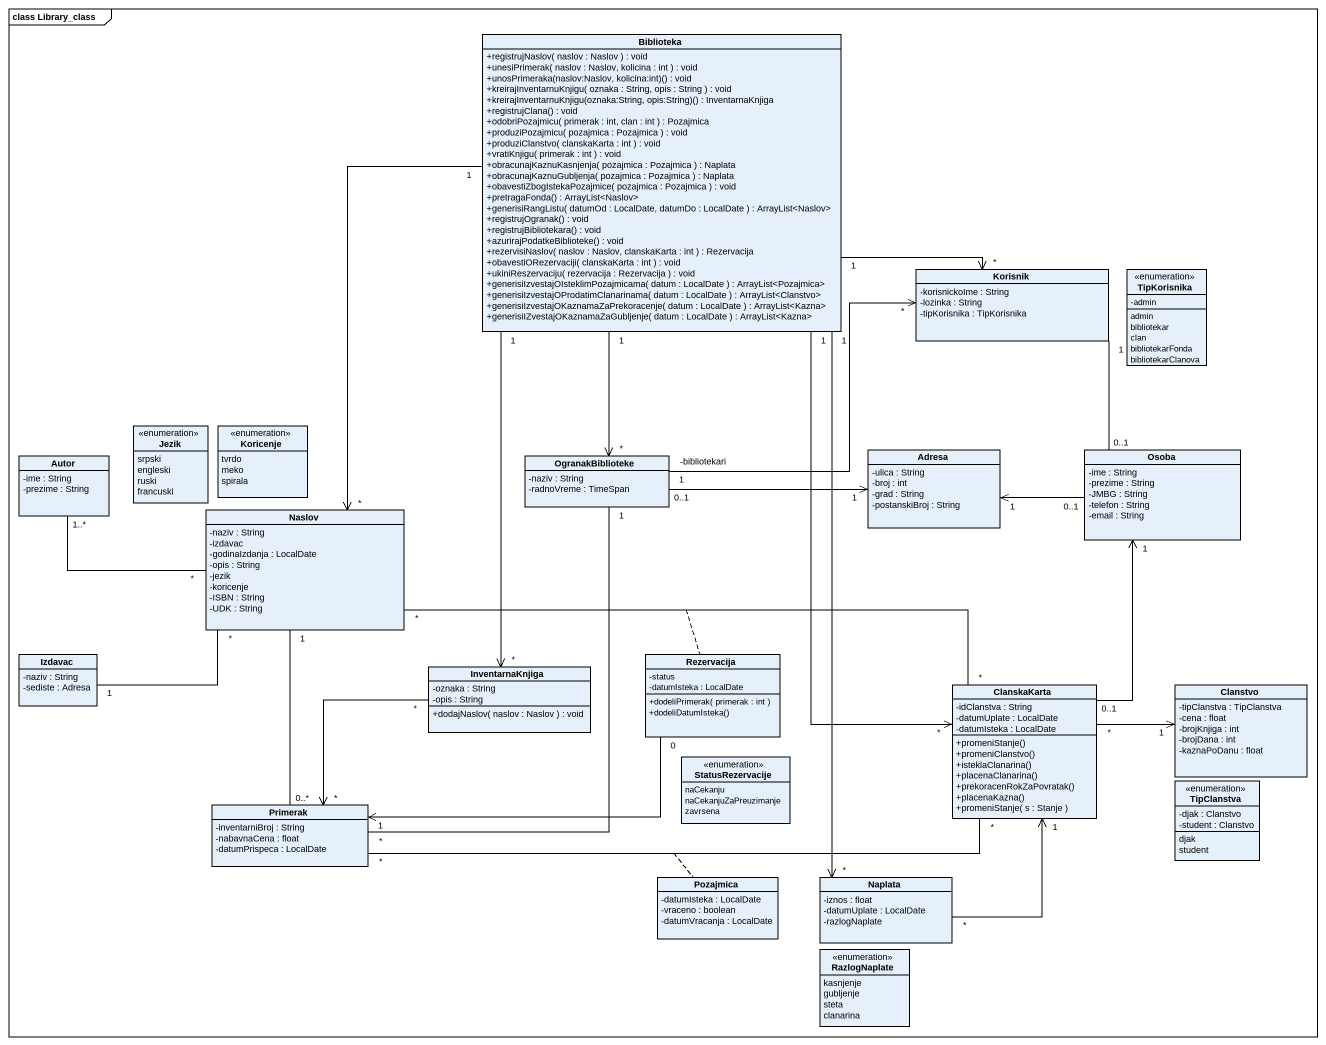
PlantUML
@startuml
mainframe class Library_class
hide circle
hide empty members
skinparam classAttributeIconSize 0
class Biblioteka {
  +registrujNaslov( naslov : Naslov ) : void
  +unesiPrimerak( naslov : Naslov, kolicina : int ) : void
  +unosPrimeraka(naslov:Naslov, kolicina:int)() : void
  +kreirajInventarnuKnjigu( oznaka : String, opis : String ) : void
  +kreirajInventarnuKnjigu(oznaka:String, opis:String)() : InventarnaKnjiga
  +registrujClana() : void
  +odobriPozajmicu( primerak : int, clan : int ) : Pozajmica
  +produziPozajmicu( pozajmica : Pozajmica ) : void
  +produziClanstvo( clanskaKarta : int ) : void
  +vratiKnjigu( primerak : int ) : void
  +obracunajKaznuKasnjenja( pozajmica : Pozajmica ) : Naplata
  +obracunajKaznuGubljenja( pozajmica : Pozajmica ) : Naplata
  +obavestiZbogIstekaPozajmice( pozajmica : Pozajmica ) : void
  +pretragaFonda() : ArrayList<Naslov>
  +generisiRangListu( datumOd : LocalDate, datumDo : LocalDate ) : ArrayList<Naslov>
  +registrujOgranak() : void
  +registrujBibliotekara() : void
  +azurirajPodatkeBiblioteke() : void
  +rezervisiNaslov( naslov : Naslov, clanskaKarta : int ) : Rezervacija
  +obavestiORezervaciji( clanskaKarta : int ) : void
  +ukiniReszervaciju( rezervacija : Rezervacija ) : void
  +generisiIzvestajOIsteklimPozajmicama( datum : LocalDate ) : ArrayList<Pozajmica>
  +generisiIzvestajOProdatimClanarinama( datum : LocalDate ) : ArrayList<Clanstvo>
  +generisiIzvestajOKaznamaZaPrekoracenje( datum : LocalDate ) : ArrayList<Kazna>
  +generisiIZvestajOKaznamaZaGubljenje( datum : LocalDate ) : ArrayList<Kazna>
}
class Korisnik {
  -korisnickoIme : String
  -lozinka : String
  -tipKorisnika : TipKorisnika
}
enum TipKorisnika {
  -admin
  admin
  bibliotekar
  clan
  bibliotekarFonda
  bibliotekarClanova
}
enum Jezik {
  srpski
  engleski
  ruski
  francuski
}
enum Koricenje {
  tvrdo
  meko
  spirala
}
class Autor {
  -ime : String
  -prezime : String
}
class OgranakBiblioteke {
  -naziv : String
  -radnoVreme : TimeSpan
}
class Adresa {
  -ulica : String
  -broj : int
  -grad : String
  -postanskiBroj : String
}
class Osoba {
  -ime : String
  -prezime : String
  -JMBG : String
  -telefon : String
  -email : String
}
class Naslov {
  -naziv : String
  -izdavac
  -godinaIzdanja : LocalDate
  -opis : String
  -jezik
  -koricenje
  -ISBN : String
  -UDK : String
}
class Izdavac {
  -naziv : String
  -sediste : Adresa
}
class InventarnaKnjiga {
  -oznaka : String
  -opis : String
  +dodajNaslov( naslov : Naslov ) : void
}
class Rezervacija {
  -status
  -datumIsteka : LocalDate
  +dodeliPrimerak( primerak : int )
  +dodeliDatumIsteka()
}
class ClanskaKarta {
  -idClanstva : String
  -datumUplate : LocalDate
  -datumIsteka : LocalDate
  +promeniStanje()
  +promeniClanstvo()
  +isteklaClanarina()
  +placenaClanarina()
  +prekoracenRokZaPovratak()
  +placenaKazna()
  +promeniStanje( s : Stanje )
}
class Clanstvo {
  -tipClanstva : TipClanstva
  -cena : float
  -brojKnjiga : int
  -brojDana : int
  -kaznaPoDanu : float
}
enum StatusRezervacije {
  naCekanju
  naCekanjuZaPreuzimanje
  zavrsena
}
enum TipClanstva {
  -djak : Clanstvo
  -student : Clanstvo
  djak
  student
}
class Primerak {
  -inventarniBroj : String
  -nabavnaCena : float
  -datumPrispeca : LocalDate
}
class Pozajmica {
  -datumIsteka : LocalDate
  -vraceno : boolean
  -datumVracanja : LocalDate
}
class Naplata {
  -iznos : float
  -datumUplate : LocalDate
  -razlogNaplate
}
enum RazlogNaplate {
  kasnjenje
  gubljenje
  steta
  clanarina
}
Biblioteka "1" -right-> "*" Korisnik
Biblioteka "1" --> "*" OgranakBiblioteke
Biblioteka "1" --> "*" Naslov
Biblioteka "1" --> "*" InventarnaKnjiga
Biblioteka "1" --> "*" ClanskaKarta
Biblioteka "1" --> "*" Naplata
Korisnik "1" -- "0..1" Osoba
Autor "1..*" -right- "*" Naslov
OgranakBiblioteke "1" -right-> "*" Korisnik : -bibliotekari
OgranakBiblioteke "0..1" -right-> "1" Adresa
OgranakBiblioteke "1" -- "*" Primerak
Osoba "0..1" -left-> "1" Adresa
Naslov "*" -right- "*" ClanskaKarta
(Naslov, ClanskaKarta) .. Rezervacija
Naslov "1" -- "0..*" Primerak
Izdavac "1" -right- "*" Naslov
InventarnaKnjiga "*" --> "*" Primerak
Rezervacija "0" -left-> "1" Primerak
ClanskaKarta "0..1" -up-> "1" Osoba
ClanskaKarta "*" -right-> "1" Clanstvo
Primerak "*" -right- "*" ClanskaKarta
(Primerak, ClanskaKarta) .. Pozajmica
Naplata "*" -up-> "1" ClanskaKarta
@enduml
